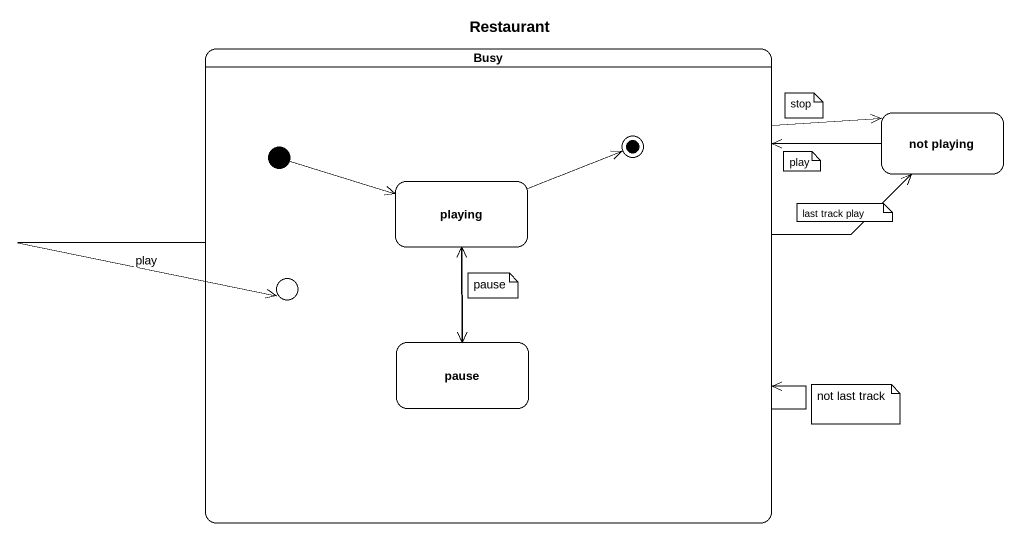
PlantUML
@startuml
title Restaurant
hide empty description
state Busy {
  state playing
  state entry1 <<entryPoint>>
  state pause
  [*] -right-> playing
  playing -right-> [*]
}
state "not playing" as not_playing
Busy --> Busy
Busy -right-> not_playing
Busy -right-> not_playing
Busy -left-> entry1 : play
not_playing -left-> Busy
playing --> pause
pause -up-> playing
note as N1
  stop
end note
note as N2
  play
end note
note as N3
  last track play
end note
note as N4
  pause
end note
note as N5
  not last track
end note
@enduml
